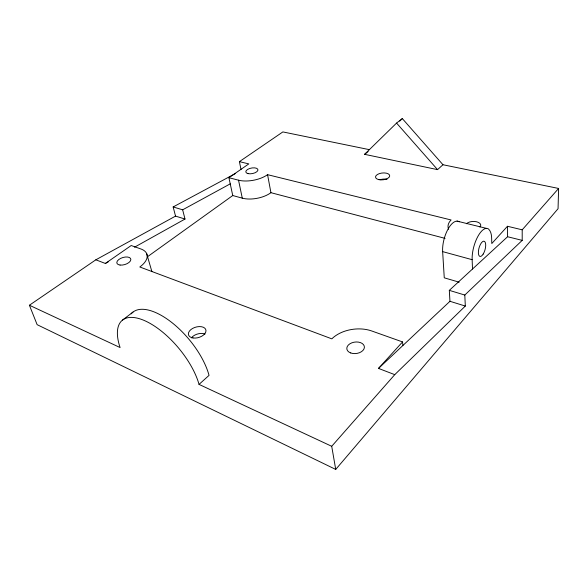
<?xml version="1.0" encoding="UTF-8"?>
<svg xmlns="http://www.w3.org/2000/svg" width="588" height="588" viewBox="0 0 588 588"><rect width="100%" height="100%" fill="white"/><g stroke="black" fill="none" stroke-linecap="round" stroke-linejoin="round"><path stroke-width="0.88" d="M175.54 216.105L173.151 206.947L182.655 209.813L185.007 219.045L175.54 216.105L95.844 259.808L29.4 305.238L37.14 324.672L335.726 469.422L331.713 446.292L394.754 374.652L465.314 306.061L464.807 295.044L522.203 240.374L522.203 229.82L558.6 188.454L442.977 164.743L402.317 118.578L396.569 123.076L364.597 154.328L437.553 169.631L442.977 164.743M558.6 188.454L558.056 208.711L335.726 469.422M394.754 374.652L378.503 368.411L402.537 341.922L371.712 330.971A29.466 19.206 -7.2 0 0 331.83 338.85L139.812 266.989A24.204 12.186 -16.8 0 0 140.922 248.981L131.205 245.527L105.355 263.461L95.844 259.808M522.203 229.82L507.466 226.27L491.796 243.542C491.495 238.677 492.34 232.819 488.577 229.041A21.021 8.35 -74.7 0 0 477.699 236.751A21.021 8.35 -74.7 0 0 472.142 259.683L472.509 269.017M399.7 121.135L402.317 118.578M378.503 368.411L449.952 301.291L449.313 290.362L507.584 236.736L507.466 226.27M29.4 305.238L120.092 347.552A57.433 25.453 50.1 0 1 145.743 321.151A57.433 25.453 50.1 0 1 199.031 384.39L209.041 375.379A56.816 25.887 50.1 0 0 172.019 322.68A56.816 25.887 50.1 0 0 131.19 313.838M364.597 154.328L368.147 151.52M122.554 320.063L133.013 312.066M147.287 256.875L232.752 195.539L242.278 198.156A20.323 9.651 -11 0 0 270.921 192.688L445.079 238.375M232.752 195.539L228.916 177.708L248.805 163.905L239.404 161.641L241.021 169.557M239.404 161.641L282.865 131.918L369.382 149.661M105.355 263.461L108.508 261.711M134.52 247.203L185.007 219.045M182.655 209.813L230.239 183.853M173.151 206.947L235.597 173.445M457.03 221.117L486.496 228.379M228.916 177.708L238.537 180.193A20.587 9.393 -10.9 0 0 267.569 174.673L451.099 219.971A25.321 13.34 -2.2 0 0 448.6 229.261M507.584 236.736L522.203 240.374M459.213 221.801A20.551 8.776 -74.8 0 0 447.997 229.188A20.551 8.776 -74.8 0 0 442.646 251.62L472.142 259.683M459.162 282.189L444.263 277.823L442.646 251.62M449.313 290.362L464.807 295.044M449.952 301.291L465.314 306.061M199.031 384.39L331.713 446.292M396.569 123.076L437.553 169.631M146.588 253.399L151.895 271.619M238.537 180.193L242.278 198.156M267.569 174.673L270.921 192.688M402.537 341.922L402.89 345.494M466.46 223.756A7.593 3.998 -2.2 0 1 476.677 221.794A7.593 3.998 -2.2 0 1 479.926 227.078M191.365 337.887A8.982 5.424 -16.2 0 1 205.014 334.072M379.995 179.766A7.107 3.454 -6.3 0 1 387.022 179.333M120.062 265.056A7.262 3.653 -16.8 0 0 130.859 259.661A7.262 3.653 -16.8 0 0 120.591 258.411A7.262 3.653 -16.8 0 0 120.062 265.056M193.048 337.96A9.033 5.388 -16.1 0 0 205.984 330.559A9.033 5.388 -16.1 0 0 192.526 328.479A9.033 5.388 -16.1 0 0 193.048 337.96M378.819 179.634A7.137 3.425 -6.3 0 0 389.704 175.937A7.137 3.425 -6.3 0 0 379.297 173.644A7.137 3.425 -6.3 0 0 378.819 179.634M247.96 173.6A6.174 2.815 -10.9 0 0 257.867 170.41A6.174 2.815 -10.9 0 0 249.782 168.455A6.174 2.815 -10.9 0 0 247.96 173.6M483.16 254.126A7.879 3.131 -74.7 0 0 484.512 241.403A7.879 3.131 -74.7 0 0 478.456 250.951A7.879 3.131 -74.7 0 0 483.16 254.126M350.727 352.954A8.835 5.755 -7.2 0 0 364.384 347.523A8.835 5.755 -7.2 0 0 351.705 342.885A8.835 5.755 -7.2 0 0 350.727 352.954"/></g></svg>
